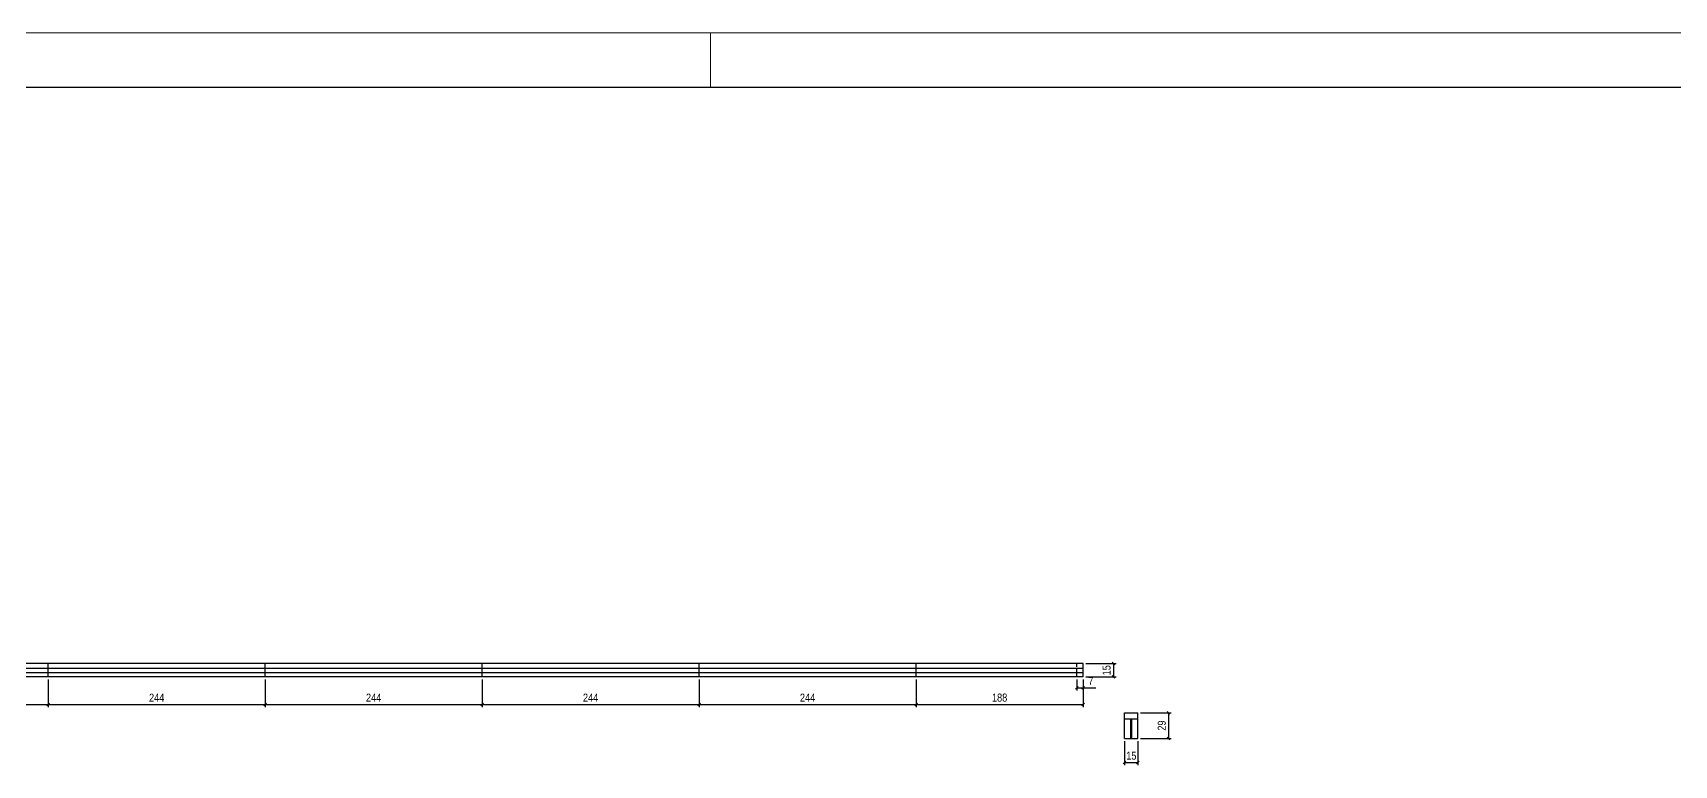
# Model space of a CAD drawing. Extents: x 1860 to 8661, y -614 to 3008.
# Drawn here: x 3389 to 5235, y 2184 to 3008 of the extents above; entities that cross this region are included whole.
import ezdxf

# ---------------------------------------------------------------- set-up
doc = ezdxf.new("R2010")
doc.units = 0
doc.linetypes.add('HIDDEN', pattern=[0.375, 0.25, -0.125])
for name, color, linetype in [('COTA', 241, 'Continuous'), ('Painéis', 200, 'Continuous'), ('SARR_2.2x7', 40, 'Continuous')]:
    doc.layers.add(name, color=color, linetype=linetype)
doc.layers.add('FOLHA', color=255, linetype='Continuous', lineweight=5)
doc.styles.add('COTA TECNICA-50', font='techl___.ttf', dxfattribs={"height": 9})
doc.dimstyles.new('COTA PAINEL-50', dxfattribs={"dimtxt": 9, "dimasz": 3, "dimexe": 3, "dimexo": 3, "dimgap": 3, "dimtad": 1, "dimdec": 1, "dimzin": 12, "dimdsep": 46, "dimtxsty": 'COTA TECNICA-50', "dimblk1": 'OBLIQUE', "dimblk2": 'OBLIQUE', "dimsah": 1, "dimcen": 0.9, "dimclrd": 4, "dimclre": 4, "dimclrt": 240, "dimadec": 1, "dimazin": 3, "dimtfac": 1, "dimtdec": 1, "dimtmove": 0, "dimatfit": 3, "dimfxl": 1, "dimtolj": 1, "dimtzin": 12, "dimarcsym": 0})

# ---------------------------------------------------------------- blocks, each defined once
blk = doc.blocks.new('_Oblique')
at = {"color": 0, "linetype": 'ByBlock', "lineweight": -2}
blk.add_line((-0.5, -0.5), (0.5, 0.5), dxfattribs=at)
blk = doc.blocks.new('*D341')
at = {"layer": 'COTA', "color": 4, "lineweight": -2, "transparency": 16777216}
for p, q in [((3161.9, 2280.3), (3161.9, 2249.4)), ((3405.9, 2280.3), (3405.9, 2249.4)), ((3161.9, 2252.4), (3405.9, 2252.4))]:
    blk.add_line(p, q, dxfattribs=at)
at = {"layer": 'Defpoints', "color": 0, "transparency": 16777216}
for p in [(3161.9, 2283.3), (3405.9, 2283.3), (3405.9, 2252.4)]:
    blk.add_point(p, dxfattribs=at)
at = {"layer": 'COTA', "color": 4, "lineweight": -2, "transparency": 16777216, "xscale": 3, "yscale": 3, "zscale": 3, "rotation": 180}
blk.add_blockref('_Oblique', (3161.9, 2252.4), dxfattribs=at)
at = {"layer": 'COTA', "color": 4, "lineweight": -2, "transparency": 16777216, "xscale": 3, "yscale": 3, "zscale": 3}
blk.add_blockref('_Oblique', (3405.9, 2252.4), dxfattribs=at)
at = {"layer": 'COTA', "color": 240, "transparency": 16777216, "insert": (3283.9, 2260), "char_height": 9, "attachment_point": 5, "style": 'COTA TECNICA-50'}
blk.add_mtext('\\A1;244', dxfattribs=at)
blk = doc.blocks.new('*D342')
at = {"layer": 'COTA', "color": 4, "lineweight": -2, "transparency": 16777216}
for p, q in [((3405.9, 2280.3), (3405.9, 2249.4)), ((3649.9, 2280.3), (3649.9, 2249.4)), ((3405.9, 2252.4), (3649.9, 2252.4))]:
    blk.add_line(p, q, dxfattribs=at)
at = {"layer": 'Defpoints', "color": 0, "transparency": 16777216}
for p in [(3405.9, 2283.3), (3649.9, 2283.3), (3649.9, 2252.4)]:
    blk.add_point(p, dxfattribs=at)
at = {"layer": 'COTA', "color": 4, "lineweight": -2, "transparency": 16777216, "xscale": 3, "yscale": 3, "zscale": 3, "rotation": 180}
blk.add_blockref('_Oblique', (3405.9, 2252.4), dxfattribs=at)
at = {"layer": 'COTA', "color": 4, "lineweight": -2, "transparency": 16777216, "xscale": 3, "yscale": 3, "zscale": 3}
blk.add_blockref('_Oblique', (3649.9, 2252.4), dxfattribs=at)
at = {"layer": 'COTA', "color": 240, "transparency": 16777216, "insert": (3527.9, 2260), "char_height": 9, "attachment_point": 5, "style": 'COTA TECNICA-50'}
blk.add_mtext('\\A1;244', dxfattribs=at)
blk = doc.blocks.new('*D343')
at = {"layer": 'COTA', "color": 4, "lineweight": -2, "transparency": 16777216}
for p, q in [((3649.9, 2280.3), (3649.9, 2249.4)), ((3893.9, 2280.3), (3893.9, 2249.4)), ((3649.9, 2252.4), (3893.9, 2252.4))]:
    blk.add_line(p, q, dxfattribs=at)
at = {"layer": 'Defpoints', "color": 0, "transparency": 16777216}
for p in [(3649.9, 2283.3), (3893.9, 2283.3), (3893.9, 2252.4)]:
    blk.add_point(p, dxfattribs=at)
at = {"layer": 'COTA', "color": 4, "lineweight": -2, "transparency": 16777216, "xscale": 3, "yscale": 3, "zscale": 3, "rotation": 180}
blk.add_blockref('_Oblique', (3649.9, 2252.4), dxfattribs=at)
at = {"layer": 'COTA', "color": 4, "lineweight": -2, "transparency": 16777216, "xscale": 3, "yscale": 3, "zscale": 3}
blk.add_blockref('_Oblique', (3893.9, 2252.4), dxfattribs=at)
at = {"layer": 'COTA', "color": 240, "transparency": 16777216, "insert": (3771.9, 2260), "char_height": 9, "attachment_point": 5, "style": 'COTA TECNICA-50'}
blk.add_mtext('\\A1;244', dxfattribs=at)
blk = doc.blocks.new('*D344')
at = {"layer": 'COTA', "color": 4, "lineweight": -2, "transparency": 16777216}
for p, q in [((3893.9, 2280.3), (3893.9, 2249.4)), ((4137.9, 2280.3), (4137.9, 2249.4)), ((3893.9, 2252.4), (4137.9, 2252.4))]:
    blk.add_line(p, q, dxfattribs=at)
at = {"layer": 'Defpoints', "color": 0, "transparency": 16777216}
for p in [(3893.9, 2283.3), (4137.9, 2283.3), (4137.9, 2252.4)]:
    blk.add_point(p, dxfattribs=at)
at = {"layer": 'COTA', "color": 4, "lineweight": -2, "transparency": 16777216, "xscale": 3, "yscale": 3, "zscale": 3, "rotation": 180}
blk.add_blockref('_Oblique', (3893.9, 2252.4), dxfattribs=at)
at = {"layer": 'COTA', "color": 4, "lineweight": -2, "transparency": 16777216, "xscale": 3, "yscale": 3, "zscale": 3}
blk.add_blockref('_Oblique', (4137.9, 2252.4), dxfattribs=at)
at = {"layer": 'COTA', "color": 240, "transparency": 16777216, "insert": (4015.9, 2260), "char_height": 9, "attachment_point": 5, "style": 'COTA TECNICA-50'}
blk.add_mtext('\\A1;244', dxfattribs=at)
blk = doc.blocks.new('*D345')
at = {"layer": 'COTA', "color": 4, "lineweight": -2, "transparency": 16777216}
for p, q in [((4137.9, 2280.3), (4137.9, 2249.4)), ((4381.9, 2280.3), (4381.9, 2249.4)), ((4137.9, 2252.4), (4381.9, 2252.4))]:
    blk.add_line(p, q, dxfattribs=at)
at = {"layer": 'Defpoints', "color": 0, "transparency": 16777216}
for p in [(4137.9, 2283.3), (4381.9, 2283.3), (4381.9, 2252.4)]:
    blk.add_point(p, dxfattribs=at)
at = {"layer": 'COTA', "color": 4, "lineweight": -2, "transparency": 16777216, "xscale": 3, "yscale": 3, "zscale": 3, "rotation": 180}
blk.add_blockref('_Oblique', (4137.9, 2252.4), dxfattribs=at)
at = {"layer": 'COTA', "color": 4, "lineweight": -2, "transparency": 16777216, "xscale": 3, "yscale": 3, "zscale": 3}
blk.add_blockref('_Oblique', (4381.9, 2252.4), dxfattribs=at)
at = {"layer": 'COTA', "color": 240, "transparency": 16777216, "insert": (4259.9, 2260), "char_height": 9, "attachment_point": 5, "style": 'COTA TECNICA-50'}
blk.add_mtext('\\A1;244', dxfattribs=at)
blk = doc.blocks.new('*D346')
at = {"layer": 'COTA', "color": 4, "lineweight": -2, "transparency": 16777216}
for p, q in [((4381.9, 2280.3), (4381.9, 2249.4)), ((4569.9, 2280.3), (4569.9, 2249.4)), ((4381.9, 2252.4), (4569.9, 2252.4))]:
    blk.add_line(p, q, dxfattribs=at)
at = {"layer": 'Defpoints', "color": 0, "transparency": 16777216}
for p in [(4381.9, 2283.3), (4569.9, 2283.3), (4569.9, 2252.4)]:
    blk.add_point(p, dxfattribs=at)
at = {"layer": 'COTA', "color": 4, "lineweight": -2, "transparency": 16777216, "xscale": 3, "yscale": 3, "zscale": 3, "rotation": 180}
blk.add_blockref('_Oblique', (4381.9, 2252.4), dxfattribs=at)
at = {"layer": 'COTA', "color": 4, "lineweight": -2, "transparency": 16777216, "xscale": 3, "yscale": 3, "zscale": 3}
blk.add_blockref('_Oblique', (4569.9, 2252.4), dxfattribs=at)
at = {"layer": 'COTA', "color": 240, "transparency": 16777216, "insert": (4475.9, 2260), "char_height": 9, "attachment_point": 5, "style": 'COTA TECNICA-50'}
blk.add_mtext('\\A1;188', dxfattribs=at)
blk = doc.blocks.new('*D347')
at = {"layer": 'COTA', "color": 4, "lineweight": -2, "transparency": 16777216}
for p, q in [((4562.9, 2280.3), (4562.9, 2268.1)), ((4562.9, 2271.1), (4569.9, 2271.1)), ((4569.9, 2280.3), (4569.9, 2268.1)), ((4569.9, 2271.1), (4584.1, 2271.1))]:
    blk.add_line(p, q, dxfattribs=at)
at = {"layer": 'Defpoints', "color": 0, "transparency": 16777216}
for p in [(4562.9, 2283.3), (4569.9, 2283.3), (4569.9, 2271.1)]:
    blk.add_point(p, dxfattribs=at)
at = {"layer": 'COTA', "color": 4, "lineweight": -2, "transparency": 16777216, "xscale": 3, "yscale": 3, "zscale": 3, "rotation": 180}
blk.add_blockref('_Oblique', (4562.9, 2271.1), dxfattribs=at)
at = {"layer": 'COTA', "color": 4, "lineweight": -2, "transparency": 16777216, "xscale": 3, "yscale": 3, "zscale": 3}
blk.add_blockref('_Oblique', (4569.9, 2271.1), dxfattribs=at)
at = {"layer": 'COTA', "color": 240, "transparency": 16777216, "insert": (4578.5, 2278.7), "char_height": 9, "attachment_point": 5, "style": 'COTA TECNICA-50'}
blk.add_mtext('\\A1;7', dxfattribs=at)
blk = doc.blocks.new('*D348')
at = {"layer": 'COTA', "color": 4, "lineweight": -2, "transparency": 16777216}
for p, q in [((4572.9, 2298.3), (4606.8, 2298.3)), ((4603.8, 2298.3), (4603.8, 2283.3)), ((4572.9, 2283.3), (4606.8, 2283.3))]:
    blk.add_line(p, q, dxfattribs=at)
at = {"layer": 'Defpoints', "color": 0, "transparency": 16777216}
for p in [(4569.9, 2298.3), (4569.9, 2283.3), (4603.8, 2283.3)]:
    blk.add_point(p, dxfattribs=at)
at = {"layer": 'COTA', "color": 4, "lineweight": -2, "transparency": 16777216, "xscale": 3, "yscale": 3, "zscale": 3}
for p, rotation in [((4603.8, 2298.3), 90), ((4603.8, 2283.3), 270)]:
    blk.add_blockref('_Oblique', p, dxfattribs=dict(at, rotation=rotation))
at = {"layer": 'COTA', "color": 240, "transparency": 16777216, "insert": (4596.2, 2290.8), "char_height": 9, "attachment_point": 5, "rotation": 90, "style": 'COTA TECNICA-50'}
blk.add_mtext('\\A1;15', dxfattribs=at)
blk = doc.blocks.new('*D349')
at = {"layer": 'COTA', "color": 4, "lineweight": -2, "transparency": 16777216}
for p, q in [((4634.5, 2243.1), (4668.9, 2243.1)), ((4665.9, 2243.1), (4665.9, 2214.1)), ((4634.5, 2214.1), (4668.9, 2214.1))]:
    blk.add_line(p, q, dxfattribs=at)
at = {"layer": 'Defpoints', "color": 0, "transparency": 16777216}
for p in [(4631.5, 2243.1), (4631.5, 2214.1), (4665.9, 2214.1)]:
    blk.add_point(p, dxfattribs=at)
at = {"layer": 'COTA', "color": 4, "lineweight": -2, "transparency": 16777216, "xscale": 3, "yscale": 3, "zscale": 3}
for p, rotation in [((4665.9, 2243.1), 90), ((4665.9, 2214.1), 270)]:
    blk.add_blockref('_Oblique', p, dxfattribs=dict(at, rotation=rotation))
at = {"layer": 'COTA', "color": 240, "transparency": 16777216, "insert": (4658.3, 2228.6), "char_height": 9, "attachment_point": 5, "rotation": 90, "style": 'COTA TECNICA-50'}
blk.add_mtext('\\A1;29', dxfattribs=at)
blk = doc.blocks.new('*D350')
at = {"layer": 'COTA', "color": 4, "lineweight": -2, "transparency": 16777216}
for p, q in [((4616.5, 2211.1), (4616.5, 2184.1)), ((4631.5, 2211.1), (4631.5, 2184.1)), ((4616.5, 2187.1), (4631.5, 2187.1))]:
    blk.add_line(p, q, dxfattribs=at)
at = {"layer": 'Defpoints', "color": 0, "transparency": 16777216}
for p in [(4616.5, 2214.1), (4631.5, 2214.1), (4631.5, 2187.1)]:
    blk.add_point(p, dxfattribs=at)
at = {"layer": 'COTA', "color": 4, "lineweight": -2, "transparency": 16777216, "xscale": 3, "yscale": 3, "zscale": 3, "rotation": 180}
blk.add_blockref('_Oblique', (4616.5, 2187.1), dxfattribs=at)
at = {"layer": 'COTA', "color": 4, "lineweight": -2, "transparency": 16777216, "xscale": 3, "yscale": 3, "zscale": 3}
blk.add_blockref('_Oblique', (4631.5, 2187.1), dxfattribs=at)
at = {"layer": 'COTA', "color": 240, "transparency": 16777216, "insert": (4624, 2194.7), "char_height": 9, "attachment_point": 5, "style": 'COTA TECNICA-50'}
blk.add_mtext('\\A1;15', dxfattribs=at)

msp = doc.modelspace()

# ---------------------------------------------------------------- linework, layer by layer
at = {"color": 30}
msp.add_line((2012.11, 2946.69), (8600.49, 2946.69), dxfattribs=at)
at = {"layer": 'FOLHA'}
for p, q in [((1859.7, 3007.66), (8661.45, 3007.66)), ((4150.82, 3007.66), (4150.82, 2946.69))]:
    msp.add_line(p, q, dxfattribs=at)
at = {"layer": 'Painéis'}
for p, q in [((4569.9, 2298.34), (2673.9, 2298.34)), ((3405.9, 2283.34), (3405.9, 2298.34)), ((3649.9, 2283.34), (3649.9, 2298.34)), ((3893.9, 2283.34), (3893.9, 2298.34)), ((4137.9, 2283.34), (4137.9, 2298.34)), ((4381.9, 2283.34), (4381.9, 2298.34)), ((4569.9, 2283.34), (4569.9, 2298.34)), ((4569.9, 2283.34), (2673.9, 2283.34)), ((4616.51, 2214.07), (4616.51, 2243.07)), ((4616.51, 2243.07), (4631.51, 2243.07)), ((4631.51, 2214.07), (4631.51, 2243.07)), ((4616.51, 2214.07), (4631.51, 2214.07))]:
    msp.add_line(p, q, dxfattribs=at)
at = {"layer": 'SARR_2.2x7'}
for p, q in [((3161.9, 2293.34), (3405.9, 2293.34)), ((3405.9, 2293.34), (3649.9, 2293.34)), ((3649.9, 2293.34), (3893.9, 2293.34)), ((3893.9, 2293.34), (4137.9, 2293.34)), ((4137.9, 2293.34), (4381.9, 2293.34)), ((4381.9, 2293.34), (4569.9, 2293.34)), ((3161.9, 2288.34), (3405.9, 2288.34)), ((3405.9, 2288.34), (3649.9, 2288.34)), ((3649.9, 2288.34), (3893.9, 2288.34)), ((3893.9, 2288.34), (4137.9, 2288.34)), ((4137.9, 2288.34), (4381.9, 2288.34)), ((4381.9, 2288.34), (4569.9, 2288.34))]:
    msp.add_line(p, q, dxfattribs=at)
at = {"layer": 'SARR_2.2x7', "linetype": 'HIDDEN', "ltscale": 15}
msp.add_line((4562.9, 2283.34), (4562.9, 2298.34), dxfattribs=at)
at = {"layer": 'SARR_2.2x7', "linetype": 'Continuous'}
for p, q in [((4616.51, 2236.07), (4631.51, 2236.07)), ((4623.51, 2214.07), (4623.51, 2236.07)), ((4624.51, 2214.07), (4624.51, 2236.07))]:
    msp.add_line(p, q, dxfattribs=at)

# ---------------------------------------------------------------- dimensions: what is measured, and where the dimension line sits
at = {"layer": 'COTA'}
for base, p1, p2, angle, picture, middle in [((4603.82, 2283.34), (4569.9, 2298.34), (4569.9, 2283.34), 90, '*D348', (4596.22, 2290.84)), ((4569.9, 2271.1), (4562.9, 2283.34), (4569.9, 2283.34), 180, '*D347', (4578.48, 2278.67)), ((4665.9, 2214.07), (4631.51, 2243.07), (4631.51, 2214.07), 90, '*D349', (4658.32, 2228.57))]:
    dim = msp.add_linear_dim(base=base, p1=p1, p2=p2, angle=angle, dimstyle='COTA PAINEL-50', dxfattribs=at)
    dim.commit()
    dim.dimension.update_dxf_attribs({"geometry": picture, "text_midpoint": middle})
for base, p1, p2, picture, middle in [((3405.9, 2252.43), (3161.9, 2283.34), (3405.9, 2283.34), '*D341', (3283.9, 2260)), ((3649.9, 2252.43), (3405.9, 2283.34), (3649.9, 2283.34), '*D342', (3527.9, 2260)), ((3893.9, 2252.43), (3649.9, 2283.34), (3893.9, 2283.34), '*D343', (3771.9, 2260)), ((4137.9, 2252.43), (3893.9, 2283.34), (4137.9, 2283.34), '*D344', (4015.9, 2260)), ((4381.9, 2252.43), (4137.9, 2283.34), (4381.9, 2283.34), '*D345', (4259.9, 2260)), ((4569.9, 2252.43), (4381.9, 2283.34), (4569.9, 2283.34), '*D346', (4475.9, 2260.02))]:
    dim = msp.add_linear_dim(base=base, p1=p1, p2=p2, dimstyle='COTA PAINEL-50', override={"dimtmove": 1}, dxfattribs=at)
    dim.commit()
    dim.dimension.update_dxf_attribs({"geometry": picture, "text_midpoint": middle})
dim = msp.add_linear_dim(base=(4631.51, 2187.06), p1=(4616.51, 2214.07), p2=(4631.51, 2214.07), dimstyle='COTA PAINEL-50', dxfattribs=at)
dim.commit()
dim.dimension.update_dxf_attribs({"geometry": '*D350', "text_midpoint": (4624.01, 2194.66)})

doc.saveas('drawing.dxf')
